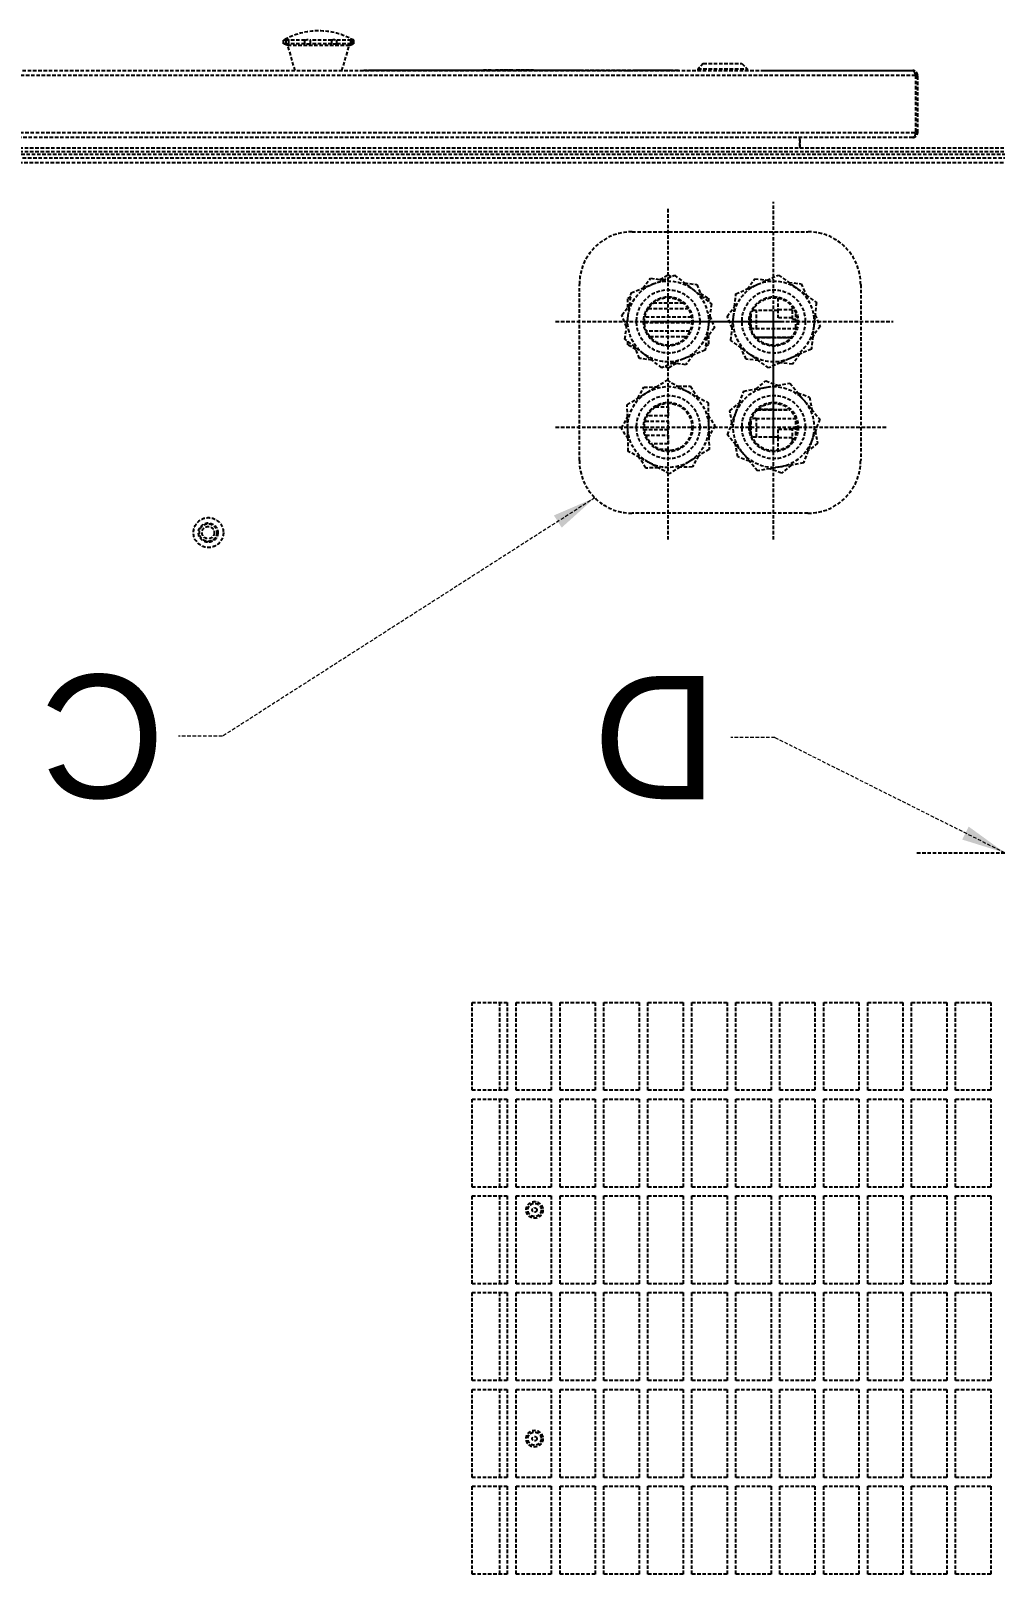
# Model space of a CAD drawing. Extents: x -76427 to 292734, y -42117 to 131250.
# Drawn here: x 6871 to 7420, y 11585 to 12462 of the extents above; entities that cross this region are included whole.
import ezdxf

# ---------------------------------------------------------------- set-up
doc = ezdxf.new("R2010")
doc.units = 0
doc.header["$LTSCALE"] = 10
doc.linetypes.add('XFM7Q10PV-200K$0$18P6-XFM7QB2-PV$0$HIDDEN', pattern=[0.3, 0.2, -0.1])
doc.layers.add('XFM7Q10PV-200K$0$PV-EQ(FUTURE)', color=252, linetype='XFM7Q10PV-200K$0$18P6-XFM7QB2-PV$0$HIDDEN')
doc.styles.add('XFM7Q10PV-200K$0$Atlas Copco 3.5mm', font='arial.ttf')
doc.dimstyles.new('XFM7Q10PV-200K$0$Atlas Copco$7', dxfattribs={"dimscale": 10, "dimtxt": 3.5, "dimasz": 2.5, "dimexe": 2, "dimexo": 1, "dimgap": 0.762, "dimtad": 1, "dimdec": 1, "dimrnd": 1e-08, "dimtxsty": 'XFM7Q10PV-200K$0$Atlas Copco 3.5mm', "dimcen": 0.09, "dimdle": 10, "dimclrd": 7, "dimclre": 256, "dimclrt": 7, "dimadec": 1, "dimazin": 2, "dimtfac": 1, "dimtdec": 4, "dimtmove": 0, "dimatfit": 3, "dimfxl": 1, "dimtolj": 1, "dimlwd": 9, "dimlwe": 9, "dimarcsym": 0})

# ---------------------------------------------------------------- blocks, each defined once
blk = doc.blocks.new('XFM7Q10PV-200K$0$PV-主機 - Mega-V57-CUB_L40')
for p, q in [((919.98, 1431.18), (919.98, 598.82)), ((917.23, 600.25), (917.23, 1429.75)), ((921.98, -1369), (921.98, 1399)), ((923.48, -1365), (923.48, 1395)), ((925.48, -1365), (925.48, 1395)), ((931.6, 741.87), (931.6, 1386.23)), ((934.35, 1387.73), (934.35, 740.37)), ((966.85, 740.37), (966.85, 1387.73)), ((969.6, 1386.3), (969.6, 741.8)), ((969.6, 1093.18), (983.85, 1097.37)), ((983.85, 1097.37), (984.8, 1099.87)), ((983.85, 1062.37), (983.85, 1097.37)), ((984.8, 1098.38), (984.8, 1099.87)), ((984.8, 1099.87), (986.8, 1099.87)), ((984.8, 1098.38), (986.8, 1098.38)), ((986.8, 1097.02), (984.8, 1097.02)), ((984.8, 1087.61), (984.8, 1097.02)), ((986.8, 1098.38), (986.8, 1099.87)), ((986.8, 1087.61), (986.8, 1097.02)), ((984.8, 1087.61), (986.8, 1087.61)), ((986.8, 1084.73), (984.8, 1084.73)), ((984.8, 1072.31), (984.8, 1084.73)), ((986.8, 1072.31), (986.8, 1084.73)), ((984.8, 1072.31), (986.8, 1072.31)), ((969.6, 1066.56), (983.85, 1062.37)), ((983.85, 1062.37), (984.8, 1059.87)), ((984.8, 1061.43), (984.8, 1069.59)), ((986.8, 1069.59), (984.8, 1069.59)), ((984.8, 1061.43), (986.8, 1061.43)), ((986.8, 1061.43), (986.8, 1069.59)), ((969.6, 1055.14), (969.7, 1055.14)), ((969.7, 950.14), (969.7, 1055.14)), ((986.8, 1060.47), (984.8, 1060.47)), ((984.8, 1059.87), (984.8, 1060.47)), ((984.8, 1059.87), (986.8, 1059.87)), ((986.8, 1059.87), (986.8, 1060.47)), ((969.7, 1051.41), (969.71, 1051.41)), ((969.7, 1051.1), (969.71, 1051.1)), ((969.7, 1050.99), (969.71, 1050.99)), ((969.7, 1050.91), (969.71, 1050.91)), ((969.7, 1048.37), (969.71, 1048.37)), ((969.7, 1047.73), (969.71, 1047.73)), ((969.7, 1047.62), (969.71, 1047.62)), ((969.7, 1046.31), (969.71, 1046.31)), ((969.7, 1045.07), (969.71, 1045.07)), ((969.7, 1044.94), (969.71, 1044.94)), ((969.7, 1044.33), (969.71, 1044.33)), ((969.7, 1043.86), (969.71, 1043.86)), ((969.71, 1051.1), (969.71, 1051.41)), ((969.71, 1050.99), (969.71, 1051.1)), ((969.71, 1050.91), (969.71, 1050.99)), ((969.71, 1048.37), (969.71, 1050.91)), ((969.71, 1044.94), (969.71, 1045.07)), ((969.71, 1044.33), (969.71, 1044.94)), ((969.71, 1043.86), (969.71, 1044.33)), ((969.7, 1042.92), (969.71, 1042.92)), ((969.7, 1042.04), (969.71, 1042.04)), ((969.7, 1041.57), (969.71, 1041.57)), ((969.7, 1041.2), (969.71, 1041.2)), ((969.7, 1039.77), (969.71, 1039.77)), ((969.7, 1039.27), (969.71, 1039.27)), ((969.7, 1037.92), (969.71, 1037.92)), ((969.7, 1037.73), (969.71, 1037.73)), ((969.7, 1037.67), (969.71, 1037.67)), ((969.7, 1036.29), (969.71, 1036.29)), ((969.71, 1041.57), (969.71, 1042.04)), ((969.71, 1041.2), (969.71, 1041.57)), ((969.71, 1039.77), (969.71, 1041.2)), ((969.71, 1039.27), (969.71, 1039.77)), ((969.71, 1037.92), (969.71, 1039.27)), ((969.71, 1037.73), (969.71, 1037.92)), ((969.71, 1037.67), (969.71, 1037.73)), ((969.7, 1034.64), (969.71, 1034.64)), ((969.7, 1033.01), (969.71, 1033.01)), ((969.7, 1032.98), (969.71, 1032.98)), ((969.7, 1032.64), (969.71, 1032.64)), ((969.7, 1032.19), (969.71, 1032.19)), ((969.7, 1030.35), (969.71, 1030.35)), ((969.7, 1029.88), (969.71, 1029.88)), ((969.7, 1029.75), (969.71, 1029.75)), ((969.7, 1029.51), (969.71, 1029.51)), ((969.7, 1028.08), (969.71, 1028.08)), ((969.7, 1027.58), (969.71, 1027.58)), ((969.71, 1032.98), (969.71, 1033.01)), ((969.71, 1032.19), (969.71, 1032.64)), ((969.71, 1030.35), (969.71, 1032.19)), ((969.71, 1029.88), (969.71, 1030.35)), ((969.71, 1029.75), (969.71, 1029.88)), ((969.71, 1029.51), (969.71, 1029.75)), ((969.71, 1028.08), (969.71, 1029.51)), ((969.71, 1027.58), (969.71, 1028.08)), ((969.71, 1026.24), (969.71, 1027.58)), ((969.7, 1026.24), (969.71, 1026.24)), ((969.7, 1026.05), (969.71, 1026.05)), ((969.7, 1025.99), (969.71, 1025.99)), ((969.7, 1024.61), (969.71, 1024.61)), ((969.7, 1022.95), (969.71, 1022.95)), ((969.7, 1022.28), (969.71, 1022.28)), ((969.7, 1021.8), (969.71, 1021.8)), ((969.7, 1021.65), (969.71, 1021.65)), ((969.7, 1021.57), (969.71, 1021.57)), ((969.7, 1021.34), (969.71, 1021.34)), ((969.7, 1021.28), (969.71, 1021.28)), ((969.7, 1020.65), (969.71, 1020.65)), ((969.7, 1018.91), (969.71, 1018.91)), ((969.7, 1018.45), (969.71, 1018.45)), ((969.7, 1018.18), (969.71, 1018.18)), ((969.7, 1017.9), (969.71, 1017.9)), ((969.7, 1017.84), (969.71, 1017.84)), ((969.71, 1026.05), (969.71, 1026.24)), ((969.71, 1025.99), (969.71, 1026.05)), ((969.71, 1022.28), (969.71, 1022.95)), ((969.71, 1021.8), (969.71, 1022.28)), ((969.71, 1021.65), (969.71, 1021.8)), ((969.71, 1021.57), (969.71, 1021.65)), ((969.71, 1021.34), (969.71, 1021.57)), ((969.71, 1021.28), (969.71, 1021.34)), ((969.71, 1020.65), (969.71, 1021.28)), ((969.71, 1018.91), (969.71, 1020.65)), ((969.71, 1018.45), (969.71, 1018.91)), ((969.71, 1018.18), (969.71, 1018.45)), ((969.71, 1017.84), (969.71, 1017.9)), ((969.7, 1016.46), (969.71, 1016.46)), ((969.7, 1014.8), (969.71, 1014.8)), ((969.7, 1014.34), (969.71, 1014.34)), ((969.7, 1012.67), (969.71, 1012.67)), ((969.7, 1010.99), (969.71, 1010.99)), ((969.7, 1010.39), (969.71, 1010.39)), ((969.7, 1010.36), (969.71, 1010.36)), ((969.7, 1009.9), (969.71, 1009.9)), ((969.71, 1014.34), (969.71, 1014.8)), ((969.71, 1010.39), (969.71, 1010.99)), ((969.71, 1010.36), (969.71, 1010.39)), ((969.71, 1009.9), (969.71, 1010.36)), ((969.71, 1008.08), (969.71, 1009.9)), ((969.7, 1008.08), (969.71, 1008.08)), ((969.7, 1007.62), (969.71, 1007.62)), ((969.7, 1007.61), (969.71, 1007.61)), ((969.7, 1007.3), (969.71, 1007.3)), ((969.7, 1007.24), (969.71, 1007.24)), ((969.7, 1006.97), (969.71, 1006.97)), ((969.7, 1006.86), (969.71, 1006.86)), ((969.7, 1005.54), (969.71, 1005.54)), ((969.7, 1004.31), (969.71, 1004.31)), ((969.7, 1004.18), (969.71, 1004.18)), ((969.7, 1003.7), (969.71, 1003.7)), ((969.7, 1003.62), (969.71, 1003.62)), ((969.7, 1002.41), (969.71, 1002.41)), ((969.7, 1002.35), (969.71, 1002.35)), ((969.7, 1000.97), (969.71, 1000.97)), ((969.71, 1007.62), (969.71, 1008.08)), ((969.71, 1007.61), (969.71, 1007.62)), ((969.71, 1007.3), (969.71, 1007.61)), ((969.71, 1007.24), (969.71, 1007.3)), ((969.71, 1004.18), (969.71, 1004.31)), ((969.71, 1003.62), (969.71, 1003.7)), ((969.71, 1002.41), (969.71, 1003.62)), ((969.71, 1002.35), (969.71, 1002.41)), ((114.98, 972.5), (114.98, 992.5)), ((114.98, 992.5), (164.98, 992.5)), ((164.98, 992.5), (164.98, 972.5)), ((169.98, 972.5), (169.98, 992.5)), ((169.98, 992.5), (219.98, 992.5)), ((219.98, 992.5), (219.98, 972.5)), ((224.98, 972.5), (224.98, 992.5)), ((224.98, 992.5), (274.98, 992.5)), ((274.98, 992.5), (274.98, 972.5)), ((279.98, 972.5), (279.98, 992.5)), ((279.98, 992.5), (329.98, 992.5)), ((329.98, 992.5), (329.98, 972.5)), ((334.98, 972.5), (334.98, 992.5)), ((334.98, 992.5), (384.98, 992.5)), ((384.98, 992.5), (384.98, 972.5)), ((389.98, 992.5), (439.98, 992.5)), ((389.98, 972.5), (389.98, 992.5)), ((439.98, 992.5), (439.98, 972.5)), ((969.7, 999.31), (969.71, 999.31)), ((969.7, 998.63), (969.71, 998.63)), ((969.7, 998.17), (969.71, 998.17)), ((969.7, 998.02), (969.71, 998.02)), ((969.7, 997.65), (969.71, 997.65)), ((969.7, 997.36), (969.71, 997.36)), ((969.7, 996.12), (969.71, 996.12)), ((969.7, 994.56), (969.71, 994.56)), ((969.7, 994.49), (969.71, 994.49)), ((969.7, 994.08), (969.71, 994.08)), ((969.7, 991.31), (969.71, 991.31)), ((969.71, 998.63), (969.71, 999.31)), ((969.71, 998.17), (969.71, 998.63)), ((969.71, 998.02), (969.71, 998.17)), ((969.71, 997.65), (969.71, 998.02)), ((969.71, 997.36), (969.71, 997.65)), ((969.71, 994.56), (969.71, 996.12)), ((969.71, 994.49), (969.71, 994.56)), ((969.71, 994.08), (969.71, 994.49)), ((969.71, 991.31), (969.71, 994.08)), ((969.7, 991), (969.71, 991)), ((969.7, 990.94), (969.71, 990.94)), ((969.7, 989.56), (969.71, 989.56)), ((969.7, 987.9), (969.71, 987.9)), ((969.7, 987.4), (969.71, 987.4)), ((969.7, 987.32), (969.71, 987.32)), ((969.7, 984.78), (969.71, 984.78)), ((969.7, 984.62), (969.71, 984.62)), ((969.7, 984.22), (969.71, 984.22)), ((969.7, 982.5), (969.71, 982.5)), ((969.71, 990.94), (969.71, 991)), ((969.71, 987.32), (969.71, 987.4)), ((969.71, 984.78), (969.71, 987.32)), ((969.71, 986.02), (969.8, 986.02)), ((969.71, 985.4), (969.8, 985.4)), ((969.71, 985.04), (969.8, 985.04)), ((969.71, 984.32), (969.8, 984.32)), ((969.71, 982.5), (969.71, 984.22)), ((969.71, 983.4), (969.8, 983.4)), ((969.71, 982.78), (969.8, 982.78)), ((969.71, 982.04), (969.71, 982.5)), ((969.8, 985.4), (969.8, 986.02)), ((969.8, 985.04), (969.8, 985.4)), ((969.8, 982.78), (969.8, 983.4)), ((969.8, 982.41), (969.8, 982.78)), ((164.98, 977), (114.98, 977)), ((219.98, 977), (169.98, 977)), ((274.98, 977), (224.98, 977)), ((329.98, 977), (279.98, 977)), ((384.98, 977), (334.98, 977)), ((439.98, 977), (389.98, 977)), ((969.7, 982.04), (969.71, 982.04)), ((969.7, 981.51), (969.71, 981.51)), ((969.7, 981.42), (969.71, 981.42)), ((969.7, 981.42), (969.71, 981.42)), ((969.7, 981.34), (969.71, 981.34)), ((969.7, 978.8), (969.71, 978.8)), ((969.7, 978.53), (969.71, 978.53)), ((969.7, 978.1), (969.71, 978.1)), ((969.7, 976.87), (969.71, 976.87)), ((969.7, 976.83), (969.71, 976.83)), ((969.7, 974.47), (969.71, 974.47)), ((969.7, 973.85), (969.71, 973.85)), ((969.71, 982.41), (969.8, 982.41)), ((969.71, 981.69), (969.8, 981.69)), ((969.71, 981.34), (969.71, 981.42)), ((969.71, 978.8), (969.71, 981.34)), ((969.71, 979.27), (969.8, 979.27)), ((969.71, 978.53), (969.71, 978.8)), ((969.71, 978.65), (969.8, 978.65)), ((969.71, 978.28), (969.8, 978.28)), ((969.71, 977.56), (969.8, 977.56)), ((969.71, 976.83), (969.71, 976.87)), ((969.71, 974.47), (969.71, 976.83)), ((969.71, 976.76), (969.8, 976.76)), ((969.71, 976.69), (969.8, 976.69)), ((969.71, 976.38), (969.8, 976.38)), ((969.71, 975.64), (969.8, 975.64)), ((969.71, 974.73), (969.8, 974.73)), ((969.71, 974.67), (969.8, 974.67)), ((969.71, 974.63), (969.8, 974.63)), ((969.71, 973.85), (969.71, 974.47)), ((969.71, 974.21), (969.8, 974.21)), ((969.71, 973.83), (969.8, 973.83)), ((969.8, 978.65), (969.8, 979.27)), ((969.8, 978.28), (969.8, 978.65)), ((969.8, 974.63), (969.8, 974.67)), ((164.98, 972.5), (114.98, 972.5)), ((114.98, 947.5), (114.98, 967.5)), ((114.98, 967.5), (164.98, 967.5)), ((164.98, 967.5), (164.98, 947.5)), ((219.98, 972.5), (169.98, 972.5)), ((169.98, 947.5), (169.98, 967.5)), ((169.98, 967.5), (219.98, 967.5)), ((219.98, 967.5), (219.98, 947.5)), ((274.98, 972.5), (224.98, 972.5)), ((224.98, 947.5), (224.98, 967.5)), ((224.98, 967.5), (274.98, 967.5)), ((274.98, 967.5), (274.98, 947.5)), ((329.98, 972.5), (279.98, 972.5)), ((279.98, 947.5), (279.98, 967.5)), ((279.98, 967.5), (329.98, 967.5)), ((329.98, 967.5), (329.98, 947.5)), ((384.98, 972.5), (334.98, 972.5)), ((334.98, 947.5), (334.98, 967.5)), ((334.98, 967.5), (384.98, 967.5)), ((384.98, 967.5), (384.98, 947.5)), ((439.98, 972.5), (389.98, 972.5)), ((389.98, 947.5), (389.98, 967.5)), ((389.98, 967.5), (439.98, 967.5)), ((439.98, 967.5), (439.98, 947.5)), ((969.7, 972.18), (969.71, 972.18)), ((969.7, 970.5), (969.71, 970.5)), ((969.7, 969.03), (969.71, 969.03)), ((969.7, 968.92), (969.71, 968.92)), ((969.7, 968.9), (969.71, 968.9)), ((969.7, 968.83), (969.71, 968.83)), ((969.7, 968.21), (969.71, 968.21)), ((969.7, 966.47), (969.71, 966.47)), ((969.7, 966), (969.71, 966)), ((969.7, 965.65), (969.71, 965.65)), ((969.7, 965.39), (969.71, 965.39)), ((969.7, 965.29), (969.71, 965.29)), ((969.71, 973.05), (969.8, 973.05)), ((969.71, 972.27), (969.8, 972.27)), ((969.71, 971.94), (969.8, 971.94)), ((969.71, 971.58), (969.8, 971.58)), ((969.71, 971.2), (969.8, 971.2)), ((969.71, 969.03), (969.71, 970.5)), ((969.71, 970.42), (969.8, 970.42)), ((969.71, 969.64), (969.8, 969.64)), ((969.71, 969.31), (969.8, 969.31)), ((969.71, 968.92), (969.71, 969.03)), ((969.71, 968.9), (969.71, 968.92)), ((969.71, 968.83), (969.71, 968.9)), ((969.71, 968.21), (969.71, 968.83)), ((969.71, 966.47), (969.71, 968.21)), ((969.71, 967.45), (969.8, 967.45)), ((969.71, 967.07), (969.8, 967.07)), ((969.71, 966), (969.71, 966.47)), ((969.71, 966.29), (969.8, 966.29)), ((969.71, 965.65), (969.71, 966)), ((969.71, 965.39), (969.71, 965.65)), ((969.71, 965.51), (969.8, 965.51)), ((969.71, 965.18), (969.8, 965.18)), ((969.7, 963.97), (969.71, 963.97)), ((969.7, 962.73), (969.71, 962.73)), ((969.7, 962.6), (969.71, 962.6)), ((969.7, 962.13), (969.71, 962.13)), ((969.7, 961.95), (969.71, 961.95)), ((969.7, 961.48), (969.71, 961.48)), ((969.7, 961.06), (969.71, 961.06)), ((969.7, 960.96), (969.71, 960.96)), ((969.7, 960.68), (969.71, 960.68)), ((969.7, 959.43), (969.71, 959.43)), ((969.7, 957.88), (969.71, 957.88)), ((969.7, 957.43), (969.71, 957.43)), ((969.7, 957.15), (969.71, 957.15)), ((969.71, 964.85), (969.8, 964.85)), ((969.71, 962.6), (969.71, 962.73)), ((969.71, 962.63), (969.8, 962.63)), ((969.71, 962.2), (969.8, 962.2)), ((969.71, 961.48), (969.71, 961.95)), ((969.71, 961.09), (969.8, 961.09)), ((969.71, 960.68), (969.71, 960.96)), ((969.71, 959.96), (969.8, 959.96)), ((969.71, 957.88), (969.71, 959.43)), ((969.71, 959.38), (969.8, 959.38)), ((969.71, 958.76), (969.8, 958.76)), ((969.71, 958.4), (969.8, 958.4)), ((969.71, 957.43), (969.71, 957.88)), ((969.71, 957.67), (969.8, 957.67)), ((969.71, 957.15), (969.71, 957.43)), ((969.8, 962.63), (969.8, 964.85)), ((969.8, 958.76), (969.8, 959.38)), ((969.8, 958.4), (969.8, 958.76)), ((164.98, 947.5), (114.98, 947.5)), ((219.98, 947.5), (169.98, 947.5)), ((274.98, 947.5), (224.98, 947.5)), ((329.98, 947.5), (279.98, 947.5)), ((384.98, 947.5), (334.98, 947.5)), ((439.98, 947.5), (389.98, 947.5)), ((969.6, 950.14), (969.7, 950.14)), ((969.7, 955.9), (969.71, 955.9)), ((969.7, 955.71), (969.71, 955.71)), ((969.7, 955.22), (969.71, 955.22)), ((969.7, 954.47), (969.71, 954.47)), ((969.7, 954.42), (969.71, 954.42)), ((969.7, 952.99), (969.71, 952.99)), ((969.7, 951.24), (969.71, 951.24)), ((969.7, 950.57), (969.71, 950.57)), ((969.7, 875.14), (969.7, 950.14)), ((969.7, 950.13), (969.71, 950.13)), ((969.7, 948.29), (969.71, 948.29)), ((969.7, 947.82), (969.71, 947.82)), ((969.7, 947.55), (969.71, 947.55)), ((969.71, 955.71), (969.71, 955.9)), ((969.71, 955.22), (969.71, 955.71)), ((969.71, 954.47), (969.71, 955.22)), ((969.71, 954.42), (969.71, 954.47)), ((969.71, 950.13), (969.71, 950.57)), ((969.71, 948.29), (969.71, 950.13)), ((969.71, 947.82), (969.71, 948.29)), ((969.71, 947.55), (969.71, 947.82)), ((114.98, 922.5), (114.98, 942.5)), ((114.98, 942.5), (164.98, 942.5)), ((164.98, 942.5), (164.98, 922.5)), ((169.98, 922.5), (169.98, 942.5)), ((169.98, 942.5), (219.98, 942.5)), ((219.98, 942.5), (219.98, 922.5)), ((224.98, 922.5), (224.98, 942.5)), ((224.98, 942.5), (274.98, 942.5)), ((274.98, 942.5), (274.98, 922.5)), ((279.98, 922.5), (279.98, 942.5)), ((279.98, 942.5), (329.98, 942.5)), ((329.98, 942.5), (329.98, 922.5)), ((334.98, 922.5), (334.98, 942.5)), ((334.98, 942.5), (384.98, 942.5)), ((384.98, 942.5), (384.98, 922.5)), ((389.98, 922.5), (389.98, 942.5)), ((389.98, 942.5), (439.98, 942.5)), ((439.98, 942.5), (439.98, 922.5)), ((766.98, 945), (766.98, 817)), ((826.98, 945), (826.98, 817)), ((969.7, 947.17), (969.71, 947.17)), ((969.7, 947), (969.71, 947)), ((969.7, 946.54), (969.71, 946.54)), ((969.7, 946.12), (969.71, 946.12)), ((969.7, 945.68), (969.71, 945.68)), ((969.7, 945.24), (969.71, 945.24)), ((969.7, 943.4), (969.71, 943.4)), ((969.7, 942.93), (969.71, 942.93)), ((969.7, 942.49), (969.71, 942.49)), ((969.7, 942.2), (969.71, 942.2)), ((969.7, 940.96), (969.71, 940.96)), ((969.7, 939.4), (969.71, 939.4)), ((969.7, 939.33), (969.71, 939.33)), ((969.7, 939.03), (969.71, 939.03)), ((969.71, 946.54), (969.71, 947)), ((969.71, 946.12), (969.71, 946.54)), ((969.71, 945.68), (969.71, 946.12)), ((969.71, 945.24), (969.71, 945.68)), ((969.71, 943.4), (969.71, 945.24)), ((969.71, 942.93), (969.71, 943.4)), ((969.71, 942.49), (969.71, 942.93)), ((969.71, 942.2), (969.71, 942.49)), ((969.71, 939.4), (969.71, 940.96)), ((969.71, 939.03), (969.71, 939.33)), ((969.71, 937.6), (969.71, 939.03)), ((747.98, 931.5), (847.98, 931.5)), ((969.7, 937.6), (969.71, 937.6)), ((969.7, 937.1), (969.71, 937.1)), ((969.7, 935.75), (969.71, 935.75)), ((969.7, 935.7), (969.71, 935.7)), ((969.7, 935.23), (969.71, 935.23)), ((969.7, 934.69), (969.71, 934.69)), ((969.7, 934.51), (969.71, 934.51)), ((969.7, 934.24), (969.71, 934.24)), ((969.7, 933.74), (969.71, 933.74)), ((969.7, 933.18), (969.71, 933.18)), ((969.7, 932.52), (969.71, 932.52)), ((969.7, 932.36), (969.71, 932.36)), ((969.7, 932.21), (969.71, 932.21)), ((969.7, 931.68), (969.71, 931.68)), ((969.7, 931.2), (969.71, 931.2)), ((969.7, 931.14), (969.71, 931.14)), ((969.71, 937.1), (969.71, 937.6)), ((969.71, 935.75), (969.71, 937.1)), ((969.71, 935.7), (969.71, 935.75)), ((969.71, 935.23), (969.71, 935.7)), ((969.71, 934.69), (969.71, 935.23)), ((969.71, 933.74), (969.71, 934.24)), ((969.71, 933.18), (969.71, 933.74)), ((969.71, 932.52), (969.71, 933.18)), ((969.71, 931.68), (969.71, 932.21)), ((969.71, 931.2), (969.71, 931.68)), ((969.71, 931.14), (969.71, 931.2)), ((164.98, 922.5), (114.98, 922.5)), ((219.98, 922.5), (169.98, 922.5)), ((274.98, 922.5), (224.98, 922.5)), ((329.98, 922.5), (279.98, 922.5)), ((384.98, 922.5), (334.98, 922.5)), ((439.98, 922.5), (389.98, 922.5)), ((969.7, 926.31), (969.71, 926.31)), ((969.7, 925.98), (969.71, 925.98)), ((969.71, 926.31), (969.71, 925.98)), ((969.71, 905.31), (969.71, 925.98)), ((114.98, 897.5), (114.98, 917.5)), ((114.98, 917.5), (164.98, 917.5)), ((164.98, 917.5), (164.98, 897.5)), ((169.98, 897.5), (169.98, 917.5)), ((169.98, 917.5), (219.98, 917.5)), ((219.98, 917.5), (219.98, 897.5)), ((224.98, 897.5), (224.98, 917.5)), ((224.98, 917.5), (274.98, 917.5)), ((274.98, 917.5), (274.98, 897.5)), ((279.98, 897.5), (279.98, 917.5)), ((279.98, 917.5), (329.98, 917.5)), ((329.98, 917.5), (329.98, 897.5)), ((334.98, 897.5), (334.98, 917.5)), ((334.98, 917.5), (384.98, 917.5)), ((384.98, 917.5), (384.98, 897.5)), ((389.98, 897.5), (389.98, 917.5)), ((389.98, 917.5), (439.98, 917.5)), ((439.98, 917.5), (439.98, 897.5)), ((746.78, 892.01), (753.14, 903.67)), ((753.14, 903.67), (766.41, 903.99)), ((760.25, 903.84), (766.33, 907.55)), ((766.33, 907.55), (772.58, 904.14)), ((766.41, 903.99), (779.69, 904.32)), ((779.69, 904.32), (786.61, 892.98)), ((808.82, 895.11), (816.96, 905.6)), ((811, 899.33), (813.7, 904)), ((813.7, 904), (815.72, 904)), ((816.96, 905.6), (830.12, 903.78)), ((824.01, 904.63), (830.61, 907.31)), ((830.12, 903.78), (843.27, 901.97)), ((830.61, 907.31), (836.22, 902.94)), ((834.86, 904), (840.25, 904)), ((840.25, 904), (841.27, 902.25)), ((969.7, 905.31), (969.71, 905.31)), ((969.71, 905.31), (969.71, 900.98)), ((164.98, 897.5), (114.98, 897.5)), ((219.98, 897.5), (169.98, 897.5)), ((274.98, 897.5), (224.98, 897.5)), ((329.98, 897.5), (279.98, 897.5)), ((384.98, 897.5), (334.98, 897.5)), ((439.98, 897.5), (389.98, 897.5)), ((717.98, 801.5), (717.98, 901.5)), ((743.66, 893.71), (749.73, 897.42)), ((783.4, 898.24), (789.64, 894.84)), ((789.64, 894.84), (789.82, 887.72)), ((800.67, 884.63), (808.82, 895.11)), ((805.03, 890.25), (806.01, 897.3)), ((806.01, 897.3), (812.6, 899.98)), ((843.27, 901.97), (848.28, 889.67)), ((845.96, 895.38), (851.57, 891.01)), ((877.98, 901.5), (877.98, 801.5)), ((969.7, 900.98), (969.71, 900.98)), ((969.71, 880.31), (969.71, 900.98)), ((114.98, 872.5), (114.98, 892.5)), ((114.98, 892.5), (164.98, 892.5)), ((164.98, 892.5), (164.98, 872.5)), ((169.98, 872.5), (169.98, 892.5)), ((169.98, 892.5), (219.98, 892.5)), ((219.98, 892.5), (219.98, 872.5)), ((224.98, 872.5), (224.98, 892.5)), ((224.98, 892.5), (274.98, 892.5)), ((274.98, 892.5), (274.98, 872.5)), ((279.98, 872.5), (279.98, 892.5)), ((279.98, 892.5), (329.98, 892.5)), ((329.98, 892.5), (329.98, 872.5)), ((334.98, 872.5), (334.98, 892.5)), ((334.98, 892.5), (384.98, 892.5)), ((384.98, 892.5), (384.98, 872.5)), ((389.98, 872.5), (389.98, 892.5)), ((389.98, 892.5), (439.98, 892.5)), ((439.98, 892.5), (439.98, 872.5)), ((740.43, 880.35), (746.78, 892.01)), ((743.83, 886.6), (743.66, 893.71)), ((757.38, 881), (757.38, 890.49)), ((762.38, 893.69), (762.38, 881)), ((765.38, 881), (765.38, 894.4)), ((770.38, 894.06), (770.38, 881)), ((773.38, 881), (773.38, 892.89)), ((778.38, 888.23), (778.38, 881)), ((786.61, 892.98), (793.53, 881.65)), ((818.38, 891.41), (818.38, 870.59)), ((821.38, 868.72), (821.38, 893.28)), ((826.38, 894.49), (826.38, 867.51)), ((826.98, 889), (826.98, 753)), ((829.38, 867.72), (829.38, 894.28)), ((834.38, 892.29), (834.38, 869.71)), ((837.38, 872.39), (837.38, 889.61)), ((848.28, 889.67), (853.28, 877.37)), ((851.57, 891.01), (850.6, 883.96)), ((702.98, 881), (830.98, 881)), ((747.34, 869.02), (740.43, 880.35)), ((754.38, 881), (753.48, 881)), ((754.38, 885.85), (754.38, 881)), ((762.38, 881), (757.38, 881)), ((762.98, 881), (890.98, 881)), ((770.38, 881), (765.38, 881)), ((766.98, 885), (766.98, 757)), ((778.38, 881), (773.38, 881)), ((793.53, 881.65), (787.17, 869.99)), ((800.42, 881), (801.43, 882.75)), ((803.11, 876.33), (800.42, 881)), ((805.67, 872.33), (800.67, 884.63)), ((802.38, 870.99), (803.35, 878.04)), ((853.28, 877.37), (845.14, 866.89)), ((850.84, 885.67), (853.53, 881)), ((853.53, 881), (852.52, 879.25)), ((969.7, 880.31), (969.71, 880.31)), ((969.7, 879.97), (969.71, 879.97)), ((969.71, 880.31), (969.71, 879.97)), ((164.98, 872.5), (114.98, 872.5)), ((219.98, 872.5), (169.98, 872.5)), ((274.98, 872.5), (224.98, 872.5)), ((329.98, 872.5), (279.98, 872.5)), ((384.98, 872.5), (334.98, 872.5)), ((439.98, 872.5), (389.98, 872.5)), ((744.31, 867.16), (744.13, 874.28)), ((754.26, 857.68), (747.34, 869.02)), ((787.17, 869.99), (780.81, 858.33)), ((790.12, 875.4), (790.29, 868.29)), ((807.99, 866.62), (802.38, 870.99)), ((810.68, 860.03), (805.67, 872.33)), ((848.92, 871.75), (847.94, 864.7)), ((969.6, 875.14), (969.7, 875.14)), ((114.98, 847.5), (114.98, 867.5)), ((114.98, 867.5), (164.98, 867.5)), ((164.98, 867.5), (164.98, 847.5)), ((169.98, 847.5), (169.98, 867.5)), ((169.98, 867.5), (219.98, 867.5)), ((219.98, 867.5), (219.98, 847.5)), ((224.98, 847.5), (224.98, 867.5)), ((224.98, 867.5), (274.98, 867.5)), ((274.98, 867.5), (274.98, 847.5)), ((279.98, 847.5), (279.98, 867.5)), ((279.98, 867.5), (329.98, 867.5)), ((329.98, 867.5), (329.98, 847.5)), ((334.98, 847.5), (334.98, 867.5)), ((334.98, 867.5), (384.98, 867.5)), ((384.98, 867.5), (384.98, 847.5)), ((389.98, 847.5), (389.98, 867.5)), ((389.98, 867.5), (439.98, 867.5)), ((439.98, 867.5), (439.98, 847.5)), ((750.55, 863.76), (744.31, 867.16)), ((790.29, 868.29), (784.22, 864.58)), ((823.83, 858.22), (810.68, 860.03)), ((813.7, 858), (812.68, 859.75)), ((845.14, 866.89), (836.99, 856.4)), ((842.95, 862.67), (840.25, 858)), ((847.94, 864.7), (841.35, 862.02)), ((970.6, 864.05), (969.6, 864.05)), ((970.6, 864.05), (970.6, 836.05)), ((973.6, 861.05), (970.6, 864.05)), ((973.6, 861.05), (973.6, 839.05)), ((767.54, 858.01), (754.26, 857.68)), ((767.62, 854.45), (761.38, 857.86)), ((780.81, 858.33), (767.54, 858.01)), ((773.7, 858.16), (767.62, 854.45)), ((819.09, 858), (813.7, 858)), ((823.35, 854.69), (817.73, 859.06)), ((829.94, 857.37), (823.35, 854.69)), ((836.99, 856.4), (823.83, 858.22)), ((840.25, 858), (838.23, 858)), ((164.98, 847.5), (114.98, 847.5)), ((114.98, 822.5), (114.98, 842.5)), ((114.98, 842.5), (164.98, 842.5)), ((164.98, 842.5), (164.98, 822.5)), ((219.98, 847.5), (169.98, 847.5)), ((169.98, 822.5), (169.98, 842.5)), ((169.98, 842.5), (219.98, 842.5)), ((219.98, 842.5), (219.98, 822.5)), ((274.98, 847.5), (224.98, 847.5)), ((224.98, 822.5), (224.98, 842.5)), ((224.98, 842.5), (274.98, 842.5)), ((274.98, 842.5), (274.98, 822.5)), ((329.98, 847.5), (279.98, 847.5)), ((279.98, 822.5), (279.98, 842.5)), ((279.98, 842.5), (329.98, 842.5)), ((329.98, 842.5), (329.98, 822.5)), ((384.98, 847.5), (334.98, 847.5)), ((334.98, 822.5), (334.98, 842.5)), ((334.98, 842.5), (384.98, 842.5)), ((384.98, 842.5), (384.98, 822.5)), ((439.98, 847.5), (389.98, 847.5)), ((389.98, 822.5), (389.98, 842.5)), ((389.98, 842.5), (439.98, 842.5)), ((439.98, 842.5), (439.98, 822.5)), ((750, 841.42), (757.01, 842.63)), ((752.27, 838.69), (762.49, 847.18)), ((762.49, 847.18), (774.94, 842.58)), ((769.16, 844.71), (776.18, 845.91)), ((774.94, 842.58), (787.4, 837.98)), ((776.18, 845.91), (780.72, 840.44)), ((808.4, 834.56), (816.23, 845.29)), ((816.23, 845.29), (829.43, 843.87)), ((823.31, 844.53), (829.81, 847.41)), ((829.43, 843.87), (842.64, 842.45)), ((829.81, 847.41), (835.56, 843.21)), ((842.64, 842.45), (848.01, 830.31)), ((742.06, 830.2), (752.27, 838.69)), ((747.53, 834.75), (750, 841.42)), ((762.4, 833.7), (771.5, 833.7)), ((764.15, 834.2), (769.81, 834.2)), ((787.4, 837.98), (789.64, 824.89)), ((800.57, 823.84), (808.4, 834.56)), ((804.77, 829.59), (805.53, 836.66)), ((805.53, 836.66), (812.03, 839.54)), ((823.25, 833.7), (831.55, 833.7)), ((824.15, 834.2), (829.81, 834.2)), ((845.52, 835.94), (851.26, 831.74)), ((970.6, 836.05), (969.6, 836.05)), ((973.6, 839.05), (970.6, 836.05)), ((744.31, 817.11), (742.06, 830.2)), ((761.28, 818.7), (761.28, 833.24)), ((761.28, 830.7), (771.88, 830.7)), ((771.88, 831), (771.88, 808.42)), ((776.78, 830.28), (776.78, 811.72)), ((776.88, 821.38), (776.88, 830.18)), ((776.88, 830.18), (776.88, 821.38)), ((776.98, 830.07), (776.98, 811.93)), ((788.6, 830.96), (793.15, 825.49)), ((789.64, 824.89), (791.89, 811.8)), ((793.15, 825.49), (790.69, 818.81)), ((817.78, 830.88), (817.78, 811.12)), ((817.88, 821.38), (817.88, 830.97)), ((817.88, 830.97), (817.88, 821.38)), ((817.98, 831.06), (817.98, 810.94)), ((822.88, 808.14), (822.88, 831)), ((822.88, 830.7), (833.28, 830.7)), ((833.28, 818.7), (833.28, 832.94)), ((848.01, 830.31), (853.38, 818.16)), ((851.26, 831.74), (850.5, 824.67)), ((969.6, 826.8), (969.61, 826.8)), ((969.6, 826.8), (969.61, 826.8)), ((969.6, 826.8), (969.61, 826.8)), ((969.61, 826.8), (969.61, 741.8)), ((969.61, 826.8), (969.61, 741.8)), ((969.61, 826.8), (969.61, 741.8)), ((164.98, 822.5), (114.98, 822.5)), ((114.98, 797.5), (114.98, 817.5)), ((114.98, 817.5), (164.98, 817.5)), ((164.98, 817.5), (164.98, 797.5)), ((219.98, 822.5), (169.98, 822.5)), ((169.98, 797.5), (169.98, 817.5)), ((169.98, 817.5), (219.98, 817.5)), ((219.98, 817.5), (219.98, 797.5)), ((274.98, 822.5), (224.98, 822.5)), ((224.98, 797.5), (224.98, 817.5)), ((224.98, 817.5), (274.98, 817.5)), ((274.98, 817.5), (274.98, 797.5)), ((329.98, 822.5), (279.98, 822.5)), ((279.98, 797.5), (279.98, 817.5)), ((279.98, 817.5), (329.98, 817.5)), ((329.98, 817.5), (329.98, 797.5)), ((384.98, 822.5), (334.98, 822.5)), ((334.98, 797.5), (334.98, 817.5)), ((334.98, 817.5), (384.98, 817.5)), ((384.98, 817.5), (384.98, 797.5)), ((439.98, 822.5), (389.98, 822.5)), ((389.98, 797.5), (389.98, 817.5)), ((389.98, 817.5), (439.98, 817.5)), ((439.98, 817.5), (439.98, 797.5)), ((702.98, 821), (830.98, 821)), ((740.8, 816.51), (743.26, 823.19)), ((745.35, 811.04), (740.8, 816.51)), ((746.55, 804.02), (744.31, 817.11)), ((760.89, 818.7), (753.67, 818.7)), ((758.98, 821), (894.98, 821)), ((765.51, 818.7), (760.89, 818.7)), ((760.89, 810.3), (760.89, 818.7)), ((765.51, 810.3), (765.51, 818.7)), ((776.88, 821.38), (776.78, 821.38)), ((776.88, 821.38), (776.98, 821.38)), ((776.88, 821.38), (776.88, 811.82)), ((776.88, 821.38), (776.88, 811.82)), ((805.94, 811.69), (800.57, 823.84)), ((802.69, 810.26), (803.45, 817.33)), ((817.88, 821.38), (817.78, 821.38)), ((817.88, 821.38), (817.98, 821.38)), ((817.88, 821.38), (817.88, 811.03)), ((817.88, 821.38), (817.88, 811.03)), ((833.66, 818.7), (829.04, 818.7)), ((829.04, 810.3), (829.04, 818.7)), ((840.28, 818.7), (833.66, 818.7)), ((833.66, 810.3), (833.66, 818.7)), ((853.38, 818.16), (845.55, 807.44)), ((758.74, 810.3), (766.38, 810.3)), ((762.4, 808.3), (771.38, 808.3)), ((766.38, 810.3), (766.38, 808.3)), ((771.38, 808.24), (771.38, 808.3)), ((791.89, 811.8), (781.68, 803.31)), ((786.42, 807.25), (783.95, 800.58)), ((808.43, 806.06), (802.69, 810.26)), ((811.31, 799.55), (805.94, 811.69)), ((823.38, 807.99), (823.38, 808.3)), ((823.38, 808.3), (831.55, 808.3)), ((828.38, 810.3), (835.21, 810.3)), ((828.38, 810.3), (828.38, 808.3)), ((845.55, 807.44), (837.72, 796.71)), ((849.18, 812.41), (848.42, 805.34)), ((969.61, 812.69), (969.62, 812.69)), ((969.61, 812.69), (969.62, 812.69)), ((969.61, 812.69), (969.62, 812.69)), ((969.61, 811.76), (969.62, 811.76)), ((969.61, 811.76), (969.62, 811.76)), ((969.61, 811.76), (969.62, 811.76)), ((759.01, 799.42), (746.55, 804.02)), ((757.78, 796.09), (753.23, 801.56)), ((771.46, 794.82), (759.01, 799.42)), ((781.68, 803.31), (771.46, 794.82)), ((783.95, 800.58), (776.94, 799.37)), ((824.52, 798.13), (811.31, 799.55)), ((824.14, 794.59), (818.39, 798.79)), ((848.42, 805.34), (841.92, 802.46)), ((931.6, 806.25), (925.48, 806.25)), ((925.48, 806), (931.6, 806)), ((164.98, 797.5), (114.98, 797.5)), ((114.98, 772.5), (114.98, 792.5)), ((114.98, 792.5), (164.98, 792.5)), ((164.98, 792.5), (164.98, 772.5)), ((219.98, 797.5), (169.98, 797.5)), ((169.98, 772.5), (169.98, 792.5)), ((169.98, 792.5), (219.98, 792.5)), ((219.98, 792.5), (219.98, 772.5)), ((274.98, 797.5), (224.98, 797.5)), ((224.98, 772.5), (224.98, 792.5)), ((224.98, 792.5), (274.98, 792.5)), ((274.98, 792.5), (274.98, 772.5)), ((329.98, 797.5), (279.98, 797.5)), ((279.98, 772.5), (279.98, 792.5)), ((279.98, 792.5), (329.98, 792.5)), ((329.98, 792.5), (329.98, 772.5)), ((384.98, 797.5), (334.98, 797.5)), ((334.98, 772.5), (334.98, 792.5)), ((334.98, 792.5), (384.98, 792.5)), ((384.98, 792.5), (384.98, 772.5)), ((439.98, 797.5), (389.98, 797.5)), ((389.98, 772.5), (389.98, 792.5)), ((389.98, 792.5), (439.98, 792.5)), ((439.98, 792.5), (439.98, 772.5)), ((764.79, 797.29), (757.78, 796.09)), ((830.64, 797.47), (824.14, 794.59)), ((837.72, 796.71), (824.52, 798.13)), ((969.61, 783.97), (969.62, 783.97)), ((969.61, 783.97), (969.62, 783.97)), ((969.61, 783.97), (969.62, 783.97)), ((164.98, 772.5), (114.98, 772.5)), ((219.98, 772.5), (169.98, 772.5)), ((274.98, 772.5), (224.98, 772.5)), ((329.98, 772.5), (279.98, 772.5)), ((384.98, 772.5), (334.98, 772.5)), ((439.98, 772.5), (389.98, 772.5)), ((114.98, 747.5), (114.98, 767.5)), ((114.98, 767.5), (164.98, 767.5)), ((164.98, 767.5), (164.98, 747.5)), ((169.98, 747.5), (169.98, 767.5)), ((169.98, 767.5), (219.98, 767.5)), ((219.98, 767.5), (219.98, 747.5)), ((224.98, 747.5), (224.98, 767.5)), ((224.98, 767.5), (274.98, 767.5)), ((274.98, 767.5), (274.98, 747.5)), ((279.98, 747.5), (279.98, 767.5)), ((279.98, 767.5), (329.98, 767.5)), ((329.98, 767.5), (329.98, 747.5)), ((334.98, 747.5), (334.98, 767.5)), ((334.98, 767.5), (384.98, 767.5)), ((384.98, 767.5), (384.98, 747.5)), ((389.98, 747.5), (389.98, 767.5)), ((389.98, 767.5), (439.98, 767.5)), ((439.98, 767.5), (439.98, 747.5)), ((847.98, 771.5), (747.98, 771.5)), ((969.61, 771.66), (969.62, 771.66)), ((969.61, 765.07), (969.62, 765.07)), ((969.62, 771.66), (969.62, 765.07)), ((969.62, 765.07), (969.62, 762.33)), ((969.61, 762.33), (969.62, 762.33)), ((969.61, 755.8), (969.62, 755.8)), ((969.62, 762.33), (969.62, 755.8)), ((164.98, 747.5), (114.98, 747.5)), ((219.98, 747.5), (169.98, 747.5)), ((274.98, 747.5), (224.98, 747.5)), ((329.98, 747.5), (279.98, 747.5)), ((384.98, 747.5), (334.98, 747.5)), ((439.98, 747.5), (389.98, 747.5)), ((114.98, 722.5), (114.98, 742.5)), ((114.98, 742.5), (164.98, 742.5)), ((164.98, 742.5), (164.98, 722.5)), ((169.98, 722.5), (169.98, 742.5)), ((169.98, 742.5), (219.98, 742.5)), ((219.98, 742.5), (219.98, 722.5)), ((224.98, 722.5), (224.98, 742.5)), ((224.98, 742.5), (274.98, 742.5)), ((274.98, 742.5), (274.98, 722.5)), ((279.98, 722.5), (279.98, 742.5)), ((279.98, 742.5), (329.98, 742.5)), ((329.98, 742.5), (329.98, 722.5)), ((334.98, 722.5), (334.98, 742.5)), ((334.98, 742.5), (384.98, 742.5)), ((384.98, 742.5), (384.98, 722.5)), ((389.98, 722.5), (389.98, 742.5)), ((389.98, 742.5), (439.98, 742.5)), ((439.98, 742.5), (439.98, 722.5)), ((524.98, 739.5), (524.98, 620.5)), ((931.6, 741.87), (931.6, 741.8)), ((931.61, 741.8), (931.6, 741.8)), ((966.85, 740.37), (934.35, 740.37)), ((934.35, 740.3), (934.35, 739.05)), ((966.85, 740.3), (934.35, 740.3)), ((934.35, 739.05), (966.85, 739.05)), ((966.85, 740.3), (966.85, 739.05)), ((969.6, 741.8), (969.61, 741.8)), ((969.6, 741.8), (969.61, 741.8)), ((969.6, 741.8), (969.61, 741.8)), ((164.98, 722.5), (114.98, 722.5)), ((219.98, 722.5), (169.98, 722.5)), ((274.98, 722.5), (224.98, 722.5)), ((329.98, 722.5), (279.98, 722.5)), ((384.98, 722.5), (334.98, 722.5)), ((439.98, 722.5), (389.98, 722.5)), ((114.98, 697.5), (114.98, 717.5)), ((114.98, 717.5), (164.98, 717.5)), ((164.98, 717.5), (164.98, 697.5)), ((169.98, 697.5), (169.98, 717.5)), ((169.98, 717.5), (219.98, 717.5)), ((219.98, 717.5), (219.98, 697.5)), ((224.98, 697.5), (224.98, 717.5)), ((224.98, 717.5), (274.98, 717.5)), ((274.98, 717.5), (274.98, 697.5)), ((279.98, 697.5), (279.98, 717.5)), ((279.98, 717.5), (329.98, 717.5)), ((329.98, 717.5), (329.98, 697.5)), ((334.98, 697.5), (334.98, 717.5)), ((334.98, 717.5), (384.98, 717.5)), ((384.98, 717.5), (384.98, 697.5)), ((389.98, 697.5), (389.98, 717.5)), ((389.98, 717.5), (439.98, 717.5)), ((439.98, 717.5), (439.98, 697.5)), ((164.98, 697.5), (114.98, 697.5)), ((219.98, 697.5), (169.98, 697.5)), ((274.98, 697.5), (224.98, 697.5)), ((329.98, 697.5), (279.98, 697.5)), ((384.98, 697.5), (334.98, 697.5)), ((439.98, 697.5), (389.98, 697.5))]:
    blk.add_line(p, q)
for centre, radius in [((706.98, 1142.5), 8.5), ((706.98, 1142.65), 5.5), ((706.98, 1142.65), 5), ((706.98, 1142.65), 3.5), ((706.98, 1142.65), 3.5), ((191.98, 957), 4.75), ((191.98, 957), 3.75), ((191.98, 957), 1.3), ((321.98, 957), 4.75), ((321.98, 957), 3.75), ((321.98, 957), 1.3), ((766.98, 881), 23), ((826.98, 881), 23), ((766.98, 881), 18), ((766.98, 881), 14), ((826.98, 881), 18), ((826.98, 881), 14), ((766.98, 881), 13.5), ((826.98, 881), 13.5), ((766.98, 821), 23), ((826.98, 821), 23), ((766.98, 821), 18), ((766.98, 821), 14), ((766.98, 821), 13.5), ((826.98, 821), 18), ((826.98, 821), 14), ((826.98, 821), 13.5)]:
    blk.add_circle(centre, radius)
for centre, radius, start, end in [((952.15, 1079.87), 40, 330, 30), ((747.98, 901.5), 30, 90, 180), ((847.98, 901.5), 30, 0, 90), ((761.88, 831), 10, 360, 15.78184), ((832.88, 831), 10, 162.54117, 180), ((747.98, 801.5), 30, 180, 270), ((847.98, 801.5), 30, 270, 0), ((934.35, 741.8), 1.5, 248.99735, 270)]:
    blk.add_arc(centre, radius, start, end)
for points, degree, knots in [([(984.8, 1097.02), (984.77, 1096.99), (984.74, 1096.96), (984.66, 1096.88), (984.6, 1096.85), (984.53, 1096.9), (984.51, 1096.97), (984.51, 1097.18), (984.53, 1097.33), (984.6, 1097.7), (984.66, 1097.91), (984.74, 1098.2), (984.77, 1098.29), (984.8, 1098.38)], 3, [0.786087, 0.786087, 0.786087, 0.786087, 0.8141869, 0.8141869, 0.8845202, 0.8845202, 0.9548536, 0.9548536, 1.0251869, 1.0251869, 1.0955202, 1.0955202, 1.1236201, 1.1236201, 1.1236201, 1.1236201]), ([(986.8, 1098.38), (986.84, 1098.29), (986.88, 1098.2), (987.03, 1097.85), (987.12, 1097.62), (987.21, 1097.26), (987.23, 1097.11), (987.2, 1096.91), (987.16, 1096.87), (987.02, 1096.87), (986.92, 1096.92), (986.8, 1097.02), (986.8, 1097.02), (986.8, 1097.02)], 3, [0.3954791, 0.3954791, 0.3954791, 0.3954791, 0.4256681, 0.4256681, 0.5088959, 0.5088959, 0.5835897, 0.5835897, 0.6582835, 0.6582835, 0.7388105, 0.7388105, 0.7401936, 0.7401936, 0.7401936, 0.7401936]), ([(984.8, 1084.73), (984.77, 1084.77), (984.74, 1084.81), (984.66, 1084.97), (984.6, 1085.12), (984.53, 1085.51), (984.51, 1085.73), (984.51, 1086.17), (984.53, 1086.43), (984.6, 1086.92), (984.66, 1087.16), (984.74, 1087.45), (984.77, 1087.53), (984.8, 1087.61)], 3, [0.786087, 0.786087, 0.786087, 0.786087, 0.8141869, 0.8141869, 0.8845202, 0.8845202, 0.9548536, 0.9548536, 1.0251869, 1.0251869, 1.0955202, 1.0955202, 1.1236201, 1.1236201, 1.1236201, 1.1236201]), ([(986.8, 1087.61), (986.84, 1087.53), (986.88, 1087.44), (987.03, 1087.1), (987.12, 1086.82), (987.21, 1086.3), (987.23, 1086.04), (987.2, 1085.56), (987.16, 1085.34), (987.02, 1084.99), (986.92, 1084.84), (986.8, 1084.73), (986.8, 1084.73), (986.8, 1084.73)], 3, [0.3954557, 0.3954557, 0.3954557, 0.3954557, 0.4256447, 0.4256447, 0.5088726, 0.5088726, 0.5835664, 0.5835664, 0.6582602, 0.6582602, 0.7387872, 0.7387872, 0.7401703, 0.7401703, 0.7401703, 0.7401703]), ([(984.8, 1069.59), (984.77, 1069.68), (984.74, 1069.76), (984.66, 1070.07), (984.6, 1070.32), (984.53, 1070.81), (984.51, 1071.05), (984.51, 1071.47), (984.53, 1071.67), (984.6, 1072.01), (984.66, 1072.14), (984.74, 1072.26), (984.77, 1072.28), (984.8, 1072.31)], 3, [0.786087, 0.786087, 0.786087, 0.786087, 0.8141869, 0.8141869, 0.8845202, 0.8845202, 0.9548536, 0.9548536, 1.0251869, 1.0251869, 1.0955202, 1.0955202, 1.1236201, 1.1236201, 1.1236201, 1.1236201]), ([(986.8, 1072.31), (986.84, 1072.28), (986.88, 1072.25), (987.03, 1072.11), (987.12, 1071.95), (987.21, 1071.58), (987.23, 1071.35), (987.2, 1070.87), (987.16, 1070.61), (987.02, 1070.11), (986.92, 1069.84), (986.8, 1069.6), (986.8, 1069.59), (986.8, 1069.59)], 3, [0.3954557, 0.3954557, 0.3954557, 0.3954557, 0.4256447, 0.4256447, 0.5088726, 0.5088726, 0.5835664, 0.5835664, 0.6582602, 0.6582602, 0.7387872, 0.7387872, 0.7401703, 0.7401703, 0.7401703, 0.7401703]), ([(984.8, 1060.47), (984.77, 1060.55), (984.74, 1060.64), (984.66, 1060.91), (984.6, 1061.1), (984.53, 1061.42), (984.51, 1061.54), (984.51, 1061.69), (984.53, 1061.72), (984.6, 1061.7), (984.66, 1061.64), (984.74, 1061.52), (984.77, 1061.48), (984.8, 1061.43)], 3, [0.786087, 0.786087, 0.786087, 0.786087, 0.8141869, 0.8141869, 0.8845202, 0.8845202, 0.9548536, 0.9548536, 1.0251869, 1.0251869, 1.0955202, 1.0955202, 1.1236201, 1.1236201, 1.1236201, 1.1236201]), ([(986.8, 1061.43), (986.84, 1061.48), (986.88, 1061.52), (987.03, 1061.67), (987.12, 1061.72), (987.21, 1061.71), (987.23, 1061.66), (987.2, 1061.45), (987.16, 1061.3), (987.02, 1060.95), (986.92, 1060.72), (986.8, 1060.48), (986.8, 1060.47), (986.8, 1060.47)], 3, [0.3954557, 0.3954557, 0.3954557, 0.3954557, 0.4256447, 0.4256447, 0.5088726, 0.5088726, 0.5835664, 0.5835664, 0.6582602, 0.6582602, 0.7387872, 0.7387872, 0.7401703, 0.7401703, 0.7401703, 0.7401703]), ([(969.71, 1033.01), (969.71, 1033.37), (969.71, 1033.93), (969.71, 1034.64)], 2, [0, 0, 0, 1, 1.970965, 1.970965, 1.970965]), ([(969.71, 1032.64), (969.71, 1032.75), (969.71, 1032.89), (969.71, 1032.98)], 2, [1.440952, 1.440952, 1.440952, 2, 3, 3, 3]), ([(969.71, 1017.9), (969.71, 1018.05), (969.71, 1018.17), (969.71, 1018.18)], 2, [1.2871648, 1.2871648, 1.2871648, 2, 2.1014793, 2.1014793, 2.1014793]), ([(969.71, 1003.7), (969.71, 1003.94), (969.71, 1004.15), (969.71, 1004.18)], 2, [0.3125445, 0.3125445, 0.3125445, 1, 1.1417218, 1.1417218, 1.1417218]), ([(969.71, 961.95), (969.71, 961.97), (969.71, 962.06), (969.71, 962.13)], 2, [0.851106, 0.851106, 0.851106, 1, 2, 2, 2]), ([(969.71, 950.57), (969.71, 950.69), (969.71, 951.04), (969.71, 951.24)], 2, [0.6085806, 0.6085806, 0.6085806, 1, 1.3552445, 1.3552445, 1.3552445]), ([(934.35, 740.37), (933.41, 740.37), (932.48, 740.66), (932, 741.1), (931.74, 741.33), (931.6, 741.6), (931.6, 741.87)], 3, [0, 0, 0, 0, 1.030866, 1.030866, 1.030866, 1.570796, 1.570796, 1.570796, 1.570796]), ([(931.6, 741.8), (931.6, 740.86), (932.13, 739.93), (932.94, 739.44), (933.36, 739.19), (933.86, 739.05), (934.35, 739.05)], 3, [-1.570796, -1.570796, -1.570796, -1.570796, -0.539931, -0.539931, -0.539931, 0, 0, 0, 0]), ([(969.6, 741.8), (969.6, 741.47), (969.01, 741.14), (968.13, 740.81), (967.74, 740.66), (967.3, 740.52), (966.85, 740.37)], 3, [0, 0, 0, 0, 1.087346, 1.087346, 1.087346, 1.570796, 1.570796, 1.570796, 1.570796]), ([(966.85, 739.05), (967.85, 739.05), (968.83, 739.64), (969.29, 740.52), (969.5, 740.91), (969.6, 741.36), (969.6, 741.8)], 3, [0, 0, 0, 0, 1.087346, 1.087346, 1.087346, 1.570796, 1.570796, 1.570796, 1.570796]), ([(967.89, 740.73), (967.73, 740.57), (967.53, 740.44), (967.31, 740.37), (967.16, 740.32), (967.01, 740.3), (966.85, 740.3)], 3, [0.7978126, 0.7978126, 0.7978126, 0.7978126, 1.2652557, 1.2652557, 1.2652557, 1.5707963, 1.5707963, 1.5707963, 1.5707963])]:
    blk.add_open_spline(points, degree=degree, knots=knots)
for points in [[(969.71, 1047.73), (969.71, 1048.02), (969.71, 1048.37)], [(969.71, 1047.62), (969.71, 1047.69), (969.71, 1047.73)], [(969.71, 1046.31), (969.71, 1046.7), (969.71, 1047.29), (969.71, 1047.61), (969.71, 1047.62)], [(969.71, 1045.07), (969.71, 1045.19), (969.71, 1045.37), (969.71, 1045.95), (969.71, 1046.31)], [(969.71, 1042.92), (969.71, 1043.43), (969.71, 1043.69), (969.71, 1043.86)], [(969.71, 1042.04), (969.71, 1042.11), (969.71, 1042.21), (969.71, 1042.62), (969.71, 1042.92)], [(969.71, 1036.29), (969.71, 1036.82), (969.71, 1037.53), (969.71, 1037.67)], [(969.71, 1034.64), (969.71, 1034.81), (969.71, 1035.06), (969.71, 1035.83), (969.71, 1036.29)], [(969.71, 1024.61), (969.71, 1025.13), (969.71, 1025.85), (969.71, 1025.99)], [(969.71, 1022.95), (969.71, 1023.12), (969.71, 1023.37), (969.71, 1024.14), (969.71, 1024.61)], [(969.71, 1016.46), (969.71, 1016.98), (969.71, 1017.7), (969.71, 1017.84)], [(969.71, 1014.8), (969.71, 1014.97), (969.71, 1015.22), (969.71, 1015.99), (969.71, 1016.46)], [(969.71, 1012.67), (969.71, 1013.15), (969.71, 1013.93), (969.71, 1014.18), (969.71, 1014.34)], [(969.71, 1010.99), (969.71, 1011.37), (969.71, 1011.93), (969.71, 1012.67)], [(969.71, 1006.97), (969.71, 1007.15), (969.71, 1007.24)], [(969.71, 1006.86), (969.71, 1006.92), (969.71, 1006.97)], [(969.71, 1005.54), (969.71, 1005.93), (969.71, 1006.53), (969.71, 1006.85), (969.71, 1006.86)], [(969.71, 1004.31), (969.71, 1004.43), (969.71, 1004.61), (969.71, 1005.19), (969.71, 1005.54)], [(969.71, 1000.97), (969.71, 1001.49), (969.71, 1002.21), (969.71, 1002.35)], [(969.71, 999.31), (969.71, 999.48), (969.71, 999.73), (969.71, 1000.5), (969.71, 1000.97)], [(969.71, 996.12), (969.71, 996.58), (969.71, 997.07), (969.71, 997.25), (969.71, 997.36)], [(969.71, 991), (969.71, 991.14), (969.71, 991.31)], [(969.71, 989.56), (969.71, 990.08), (969.71, 990.8), (969.71, 990.94)], [(969.71, 987.9), (969.71, 988.07), (969.71, 988.32), (969.71, 989.09), (969.71, 989.56)], [(969.71, 987.4), (969.71, 987.64), (969.71, 987.9)], [(969.71, 984.62), (969.71, 984.71), (969.71, 984.78)], [(969.71, 984.22), (969.71, 984.41), (969.71, 984.62)], [(969.8, 984.32), (969.8, 984.68), (969.8, 985.02), (969.8, 985.04)], [(969.71, 981.51), (969.71, 981.83), (969.71, 982.04)], [(969.71, 981.42), (969.71, 981.46), (969.71, 981.51)], [(969.71, 981.42), (969.71, 981.42), (969.71, 981.42)], [(969.71, 978.1), (969.71, 978.33), (969.71, 978.53)], [(969.71, 976.87), (969.71, 976.99), (969.71, 977.17), (969.71, 977.75), (969.71, 978.1)], [(969.71, 972.18), (969.71, 972.67), (969.71, 973.44), (969.71, 973.69), (969.71, 973.85)], [(969.8, 981.69), (969.8, 982.05), (969.8, 982.39), (969.8, 982.41)], [(969.8, 977.56), (969.8, 977.92), (969.8, 978.26), (969.8, 978.28)], [(969.8, 976.69), (969.8, 976.73), (969.8, 976.76)], [(969.8, 976.38), (969.8, 976.53), (969.8, 976.63), (969.8, 976.69)], [(969.8, 975.64), (969.8, 975.88), (969.8, 976.23), (969.8, 976.38)], [(969.8, 974.73), (969.8, 974.88), (969.8, 975.41), (969.8, 975.64)], [(969.8, 974.67), (969.8, 974.69), (969.8, 974.73)], [(969.8, 973.83), (969.8, 974.01), (969.8, 974.13), (969.8, 974.21)], [(969.8, 973.05), (969.8, 973.29), (969.8, 973.68), (969.8, 973.83)], [(969.71, 970.5), (969.71, 970.88), (969.71, 971.44), (969.71, 972.18)], [(969.71, 965.29), (969.71, 965.35), (969.71, 965.39)], [(969.71, 963.97), (969.71, 964.36), (969.71, 964.95), (969.71, 965.28), (969.71, 965.29)], [(969.8, 972.27), (969.8, 972.41), (969.8, 972.83), (969.8, 973.05)], [(969.8, 971.94), (969.8, 972.01), (969.8, 972.11), (969.8, 972.27)], [(969.8, 971.2), (969.8, 971.38), (969.8, 971.5), (969.8, 971.58)], [(969.8, 970.42), (969.8, 970.66), (969.8, 971.05), (969.8, 971.2)], [(969.8, 969.64), (969.8, 969.78), (969.8, 970.21), (969.8, 970.42)], [(969.8, 969.31), (969.8, 969.38), (969.8, 969.49), (969.8, 969.64)], [(969.8, 967.07), (969.8, 967.25), (969.8, 967.37), (969.8, 967.45)], [(969.8, 966.29), (969.8, 966.53), (969.8, 966.93), (969.8, 967.07)], [(969.8, 965.51), (969.8, 965.65), (969.8, 966.08), (969.8, 966.29)], [(969.8, 965.18), (969.8, 965.25), (969.8, 965.36), (969.8, 965.51)], [(969.71, 962.73), (969.71, 962.85), (969.71, 963.03), (969.71, 963.61), (969.71, 963.97)], [(969.71, 962.13), (969.71, 962.38), (969.71, 962.6)], [(969.71, 961.06), (969.71, 961.3), (969.71, 961.48)], [(969.71, 960.96), (969.71, 961.02), (969.71, 961.06)], [(969.71, 959.43), (969.71, 959.9), (969.71, 960.39), (969.71, 960.56), (969.71, 960.68)], [(969.71, 955.9), (969.71, 956.37), (969.71, 956.86), (969.71, 957.03), (969.71, 957.15)], [(969.8, 961.09), (969.8, 961.66), (969.8, 961.99), (969.8, 962.2)], [(969.8, 959.96), (969.8, 960.18), (969.8, 960.51), (969.8, 961.09)], [(969.8, 957.67), (969.8, 958.03), (969.8, 958.37), (969.8, 958.4)], [(969.71, 952.99), (969.71, 953.37), (969.71, 953.98), (969.71, 954.33), (969.71, 954.42)], [(969.71, 951.24), (969.71, 951.41), (969.71, 951.66), (969.71, 952.47), (969.71, 952.99)], [(969.71, 947.17), (969.71, 947.32), (969.71, 947.55)], [(969.71, 947), (969.71, 947.09), (969.71, 947.17)], [(969.71, 940.96), (969.71, 941.42), (969.71, 941.91), (969.71, 942.09), (969.71, 942.2)], [(969.71, 939.33), (969.71, 939.36), (969.71, 939.4)], [(969.71, 934.51), (969.71, 934.58), (969.71, 934.69)], [(969.71, 934.24), (969.71, 934.43), (969.71, 934.51)], [(969.71, 932.36), (969.71, 932.49), (969.71, 932.52)], [(969.71, 932.21), (969.71, 932.3), (969.71, 932.36)], [(969.62, 812.69), (969.62, 812.32), (969.62, 811.76)], [(969.62, 812.69), (969.62, 812.32), (969.62, 811.76)], [(969.62, 812.69), (969.62, 812.32), (969.62, 811.76)], [(969.62, 811.76), (969.62, 811.01), (969.62, 809.88), (969.62, 806.23), (969.62, 799.9), (969.62, 790.22), (969.62, 783.97)], [(969.62, 811.76), (969.62, 811.01), (969.62, 809.88), (969.62, 806.23), (969.62, 799.9), (969.62, 790.22), (969.62, 783.97)], [(969.62, 811.76), (969.62, 811.01), (969.62, 809.88), (969.62, 806.23), (969.62, 799.9), (969.62, 790.22), (969.62, 783.97)], [(969.62, 783.97), (969.62, 777.1), (969.62, 771.66)], [(969.62, 783.97), (969.62, 777.1), (969.62, 771.66)], [(969.62, 783.97), (969.62, 777.1), (969.62, 771.66)]]:
    blk.add_open_spline(points, degree=2)
at = {"char_height": 70, "attachment_point": 1, "rotation": 90, "style": 'XFM7Q10PV-200K$0$Atlas Copco 3.5mm'}
for s, insert in [('{C}', (556.19, 1167.18)), ('{D}', (555.43, 852.89))]:
    blk.add_mtext(s, dxfattribs=dict(at, insert=insert))
at = {"annotation_type": 0, "has_hookline": 1, "hookline_direction": 0, "horizontal_direction": (0, 1, 0)}
for points, text_width in [([(726.76, 922.71), (591.19, 1134.56), (591.19, 1159.56)], 61.88), ([(524.98, 689.52), (590.43, 820.27), (590.43, 845.27)], 57.87)]:
    blk.add_leader(points, dimstyle='XFM7Q10PV-200K$0$Atlas Copco$7', override={"dimtad": 0}, dxfattribs=dict(at, text_width=text_width))
blk = doc.blocks.new('XFM7Q10PV-200K')
at = {"layer": 'XFM7Q10PV-200K$0$PV-EQ(FUTURE)', "rotation": 90}
blk.add_blockref('XFM7Q10PV-200K$0$PV-主機 - Mega-V57-CUB_L40', (8115, 11470.02), dxfattribs=at)

msp = doc.modelspace()

# ---------------------------------------------------------------- block references
msp.add_blockref('XFM7Q10PV-200K', (0, 0))

doc.saveas('drawing.dxf')
